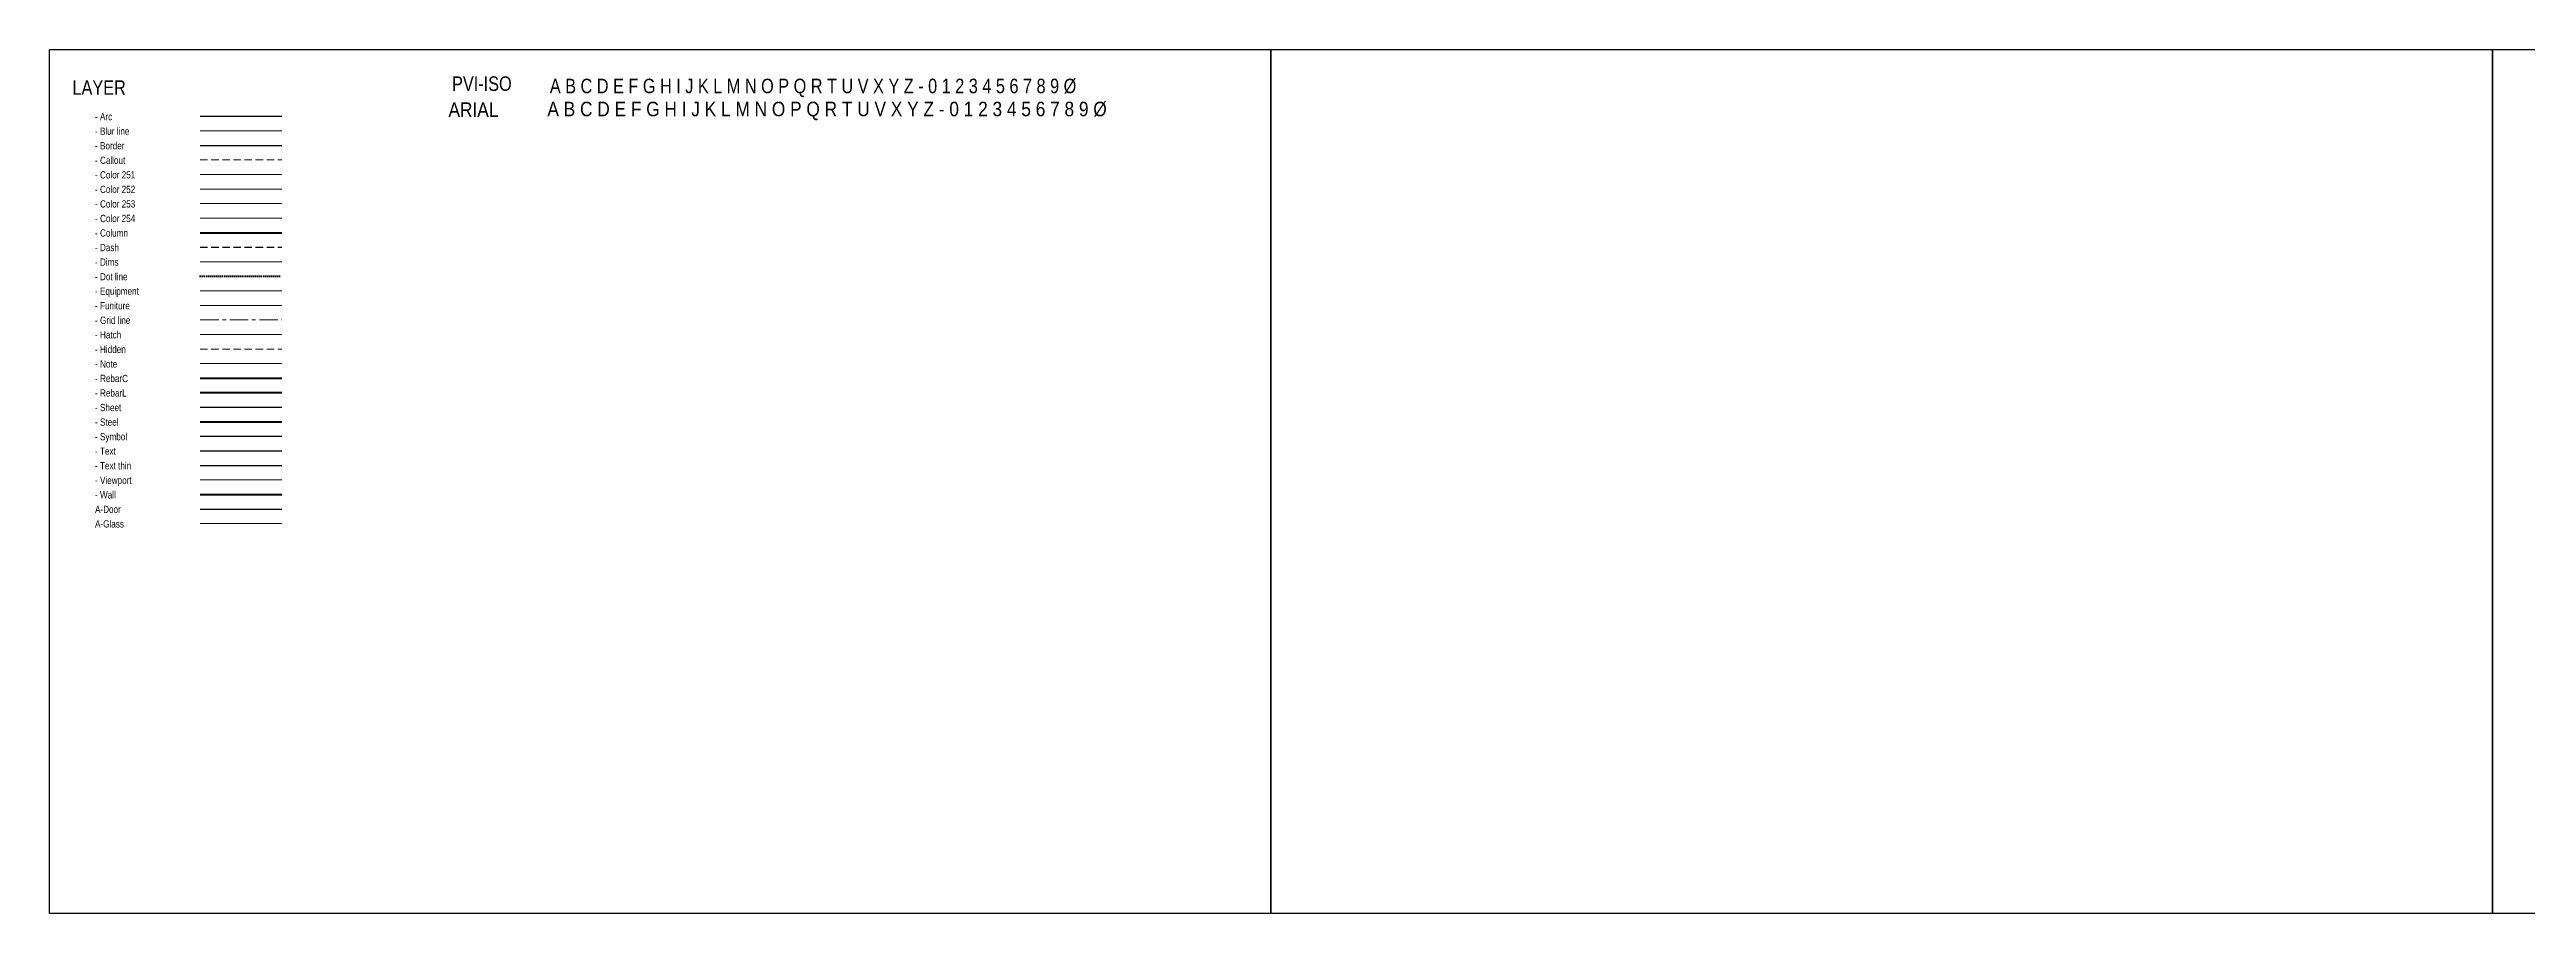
# Paper-space layout 'ISO A3' of a CAD drawing. Header units: millimetres. Extents: x 0 to 1680, y 0 to 297.
# Drawn here: x 0 to 852, y 0 to 297 of the extents above; entities that cross this region are included whole.
import ezdxf

# ---------------------------------------------------------------- set-up
doc = ezdxf.new("R2010")
doc.units = ezdxf.units.MM
for name, pattern in [('ACAD_ISO07W100', [3, 0, -3]), ('CENTER', [50.8, 31.75, -6.35, 6.35, -6.35]), ('DASHED', [19.05, 12.7, -6.35]), ('HIDDENX2', [19.05, 12.7, -6.35])]:
    doc.linetypes.add(name, pattern=pattern)
for name, color, linetype, lineweight in [('- Arc', 2, 'Continuous', 25), ('- Blur line', 8, 'Continuous', 13), ('- Border', 7, 'Continuous', 25), ('- Callout', 15, 'DASHED', 13), ('- Color 251', 251, 'Continuous', 13), ('- Color 252', 252, 'Continuous', 13), ('- Color 253', 253, 'Continuous', 13), ('- Color 254', 254, 'Continuous', 13), ('- Column', 1, 'Continuous', 50), ('- Dash', 2, 'DASHED', 25), ('- Dims', 8, 'Continuous', 13), ('- Dot line', 1, 'ACAD_ISO07W100', 50), ('- Equipment', 139, 'Continuous', 13), ('- Funiture', 139, 'Continuous', 13), ('- Grid line', 8, 'CENTER', 13), ('- Hatch', 251, 'Continuous', 13), ('- Hidden', 251, 'HIDDENX2', 13), ('- Note', 9, 'Continuous', 13), ('- RebarC', 10, 'Continuous', 50), ('- RebarL', 6, 'Continuous', 60), ('- Sheet', 7, 'Continuous', 25), ('- Steel', 6, 'Continuous', 60), ('- Symbol', 30, 'Continuous', 25), ('- Text', 255, 'Continuous', 25), ('- Text thin', 3, 'Continuous', 25), ('- Viewport', 15, 'Continuous', 13), ('- Wall', 1, 'Continuous', 50), ('A-Door', 153, 'Continuous', 25), ('A-Glass', 165, 'Continuous', 13)]:
    doc.layers.add(name, color=color, linetype=linetype, lineweight=lineweight)
doc.styles.add('Arial', font='arial.ttf')
doc.styles.add('PVI-ISO', font='arial.ttf')

psp = doc.layouts.new('ISO A3')

# ---------------------------------------------------------------- linework, layer by layer
at = {"layer": '- Arc', "ltscale": 0.2}
psp.add_line((51.82, 274.04), (79.9, 274.04), dxfattribs=at)
at = {"layer": '- Blur line', "ltscale": 0.2}
psp.add_line((51.82, 269.04), (79.9, 269.04), dxfattribs=at)
at = {"layer": '- Border', "ltscale": 0.2}
psp.add_line((51.82, 264.04), (79.9, 264.04), dxfattribs=at)
for points in [[(0, 297), (420, 297), (420, 0), (0, 0)], [(420, 297), (840, 297), (840, 0), (420, 0)], [(840, 297), (1260, 297), (1260, 0), (840, 0)]]:
    psp.add_lwpolyline(points, close=True, dxfattribs=at)
at = {"layer": '- Callout', "ltscale": 0.2}
psp.add_line((51.82, 259.04), (79.9, 259.04), dxfattribs=at)
at = {"layer": '- Color 251', "ltscale": 0.2}
psp.add_line((51.82, 254.04), (79.9, 254.04), dxfattribs=at)
at = {"layer": '- Color 252', "ltscale": 0.2}
psp.add_line((51.82, 249.04), (79.9, 249.04), dxfattribs=at)
at = {"layer": '- Color 253', "ltscale": 0.2}
psp.add_line((51.82, 244.04), (79.9, 244.04), dxfattribs=at)
at = {"layer": '- Color 254', "ltscale": 0.2}
psp.add_line((51.82, 239.04), (79.9, 239.04), dxfattribs=at)
at = {"layer": '- Column', "ltscale": 0.2}
psp.add_line((51.82, 234.04), (79.9, 234.04), dxfattribs=at)
at = {"layer": '- Dash', "ltscale": 0.2}
psp.add_line((51.82, 229.04), (79.9, 229.04), dxfattribs=at)
at = {"layer": '- Dims', "ltscale": 0.2}
psp.add_line((51.82, 224.04), (79.9, 224.04), dxfattribs=at)
at = {"layer": '- Dot line', "ltscale": 0.2}
psp.add_line((51.82, 219.04), (79.9, 219.04), dxfattribs=at)
at = {"layer": '- Equipment', "ltscale": 0.2}
psp.add_line((51.82, 214.04), (79.9, 214.04), dxfattribs=at)
at = {"layer": '- Funiture', "ltscale": 0.2}
psp.add_line((51.82, 209.04), (79.9, 209.04), dxfattribs=at)
at = {"layer": '- Grid line', "ltscale": 0.2}
psp.add_line((51.82, 204.04), (79.9, 204.04), dxfattribs=at)
at = {"layer": '- Hatch', "ltscale": 0.2}
psp.add_line((51.82, 199.04), (79.9, 199.04), dxfattribs=at)
at = {"layer": '- Hidden', "ltscale": 0.2}
psp.add_line((51.82, 194.04), (79.9, 194.04), dxfattribs=at)
at = {"layer": '- Note', "ltscale": 0.2}
psp.add_line((51.82, 189.04), (79.9, 189.04), dxfattribs=at)
at = {"layer": '- RebarC', "ltscale": 0.2}
psp.add_line((51.82, 184.04), (79.9, 184.04), dxfattribs=at)
at = {"layer": '- RebarL', "ltscale": 0.2}
psp.add_line((51.82, 179.04), (79.9, 179.04), dxfattribs=at)
at = {"layer": '- Sheet', "ltscale": 0.2}
psp.add_line((51.82, 174.04), (79.9, 174.04), dxfattribs=at)
at = {"layer": '- Steel', "ltscale": 0.2}
psp.add_line((51.82, 169.04), (79.9, 169.04), dxfattribs=at)
at = {"layer": '- Symbol', "ltscale": 0.2}
psp.add_line((51.82, 164.04), (79.9, 164.04), dxfattribs=at)
at = {"layer": '- Text', "ltscale": 0.2}
psp.add_line((51.82, 159.04), (79.9, 159.04), dxfattribs=at)
at = {"layer": '- Text thin', "ltscale": 0.2}
psp.add_line((51.82, 154.04), (79.9, 154.04), dxfattribs=at)
at = {"layer": '- Viewport', "ltscale": 0.2}
psp.add_line((51.82, 149.04), (79.9, 149.04), dxfattribs=at)
at = {"layer": '- Wall', "ltscale": 0.2}
psp.add_line((51.82, 144.04), (79.9, 144.04), dxfattribs=at)
at = {"layer": 'A-Door', "ltscale": 0.2}
psp.add_line((51.82, 139.04), (79.9, 139.04), dxfattribs=at)
at = {"layer": 'A-Glass', "ltscale": 0.2}
psp.add_line((51.82, 134.04), (79.9, 134.04), dxfattribs=at)

# ---------------------------------------------------------------- texts
at = {"layer": '- Arc', "ltscale": 0.2, "style": 'PVI-ISO', "width": 0.8}
psp.add_text('- Arc', height=2.5, dxfattribs=at).set_placement((15.65, 272.68))
at = {"layer": '- Blur line', "ltscale": 0.2, "style": 'PVI-ISO', "width": 0.8}
psp.add_text('- Blur line', height=2.5, dxfattribs=at).set_placement((15.65, 267.68))
at = {"layer": '- Border', "ltscale": 0.2, "style": 'PVI-ISO', "width": 0.8}
psp.add_text('- Border', height=2.5, dxfattribs=at).set_placement((15.65, 262.68))
at = {"layer": '- Callout', "ltscale": 0.2, "style": 'PVI-ISO', "width": 0.8}
psp.add_text('- Callout', height=2.5, dxfattribs=at).set_placement((15.65, 257.68))
at = {"layer": '- Color 251', "ltscale": 0.2, "style": 'PVI-ISO', "width": 0.8}
psp.add_text('- Color 251', height=2.5, dxfattribs=at).set_placement((15.65, 252.68))
at = {"layer": '- Color 252', "ltscale": 0.2, "style": 'PVI-ISO', "width": 0.8}
psp.add_text('- Color 252', height=2.5, dxfattribs=at).set_placement((15.65, 247.68))
at = {"layer": '- Color 253', "ltscale": 0.2, "style": 'PVI-ISO', "width": 0.8}
psp.add_text('- Color 253', height=2.5, dxfattribs=at).set_placement((15.65, 242.68))
at = {"layer": '- Color 254', "ltscale": 0.2, "style": 'PVI-ISO', "width": 0.8}
psp.add_text('- Color 254', height=2.5, dxfattribs=at).set_placement((15.65, 237.68))
at = {"layer": '- Column', "ltscale": 0.2, "style": 'PVI-ISO', "width": 0.8}
psp.add_text('- Column', height=2.5, dxfattribs=at).set_placement((15.65, 232.68))
at = {"layer": '- Dash', "ltscale": 0.2, "style": 'PVI-ISO', "width": 0.8}
psp.add_text('- Dash', height=2.5, dxfattribs=at).set_placement((15.65, 227.68))
at = {"layer": '- Dims', "ltscale": 0.2, "style": 'PVI-ISO', "width": 0.8}
psp.add_text('- Dims', height=2.5, dxfattribs=at).set_placement((15.65, 222.68))
at = {"layer": '- Dot line', "ltscale": 0.2, "style": 'PVI-ISO', "width": 0.8}
psp.add_text('- Dot line', height=2.5, dxfattribs=at).set_placement((15.65, 217.68))
at = {"layer": '- Equipment', "ltscale": 0.2, "style": 'PVI-ISO', "width": 0.8}
psp.add_text('- Equipment', height=2.5, dxfattribs=at).set_placement((15.65, 212.68))
at = {"layer": '- Funiture', "ltscale": 0.2, "style": 'PVI-ISO', "width": 0.8}
psp.add_text('- Funiture', height=2.5, dxfattribs=at).set_placement((15.65, 207.68))
at = {"layer": '- Grid line', "ltscale": 0.2, "style": 'PVI-ISO', "width": 0.8}
psp.add_text('- Grid line', height=2.5, dxfattribs=at).set_placement((15.65, 202.68))
at = {"layer": '- Hatch', "ltscale": 0.2, "style": 'PVI-ISO', "width": 0.8}
psp.add_text('- Hatch', height=2.5, dxfattribs=at).set_placement((15.65, 197.68))
at = {"layer": '- Hidden', "ltscale": 0.2, "style": 'PVI-ISO', "width": 0.8}
psp.add_text('- Hidden', height=2.5, dxfattribs=at).set_placement((15.65, 192.68))
at = {"layer": '- Note', "ltscale": 0.2, "style": 'PVI-ISO', "width": 0.8}
psp.add_text('- Note', height=2.5, dxfattribs=at).set_placement((15.65, 187.68))
at = {"layer": '- RebarC', "ltscale": 0.2, "style": 'PVI-ISO', "width": 0.8}
psp.add_text('- RebarC', height=2.5, dxfattribs=at).set_placement((15.65, 182.68))
at = {"layer": '- RebarL', "ltscale": 0.2, "style": 'PVI-ISO', "width": 0.8}
psp.add_text('- RebarL', height=2.5, dxfattribs=at).set_placement((15.65, 177.68))
at = {"layer": '- Sheet', "ltscale": 0.2, "style": 'PVI-ISO', "width": 0.8}
psp.add_text('- Sheet', height=2.5, dxfattribs=at).set_placement((15.65, 172.68))
at = {"layer": '- Steel', "ltscale": 0.2, "style": 'PVI-ISO', "width": 0.8}
psp.add_text('- Steel', height=2.5, dxfattribs=at).set_placement((15.65, 167.68))
at = {"layer": '- Symbol', "ltscale": 0.2, "style": 'PVI-ISO', "width": 0.8}
psp.add_text('- Symbol', height=2.5, dxfattribs=at).set_placement((15.65, 162.68))
at = {"layer": '- Text', "ltscale": 0.2}
for s, height, style, width, p in [('ARIAL', 5, 'Arial', 0.85, (137.19, 273.84)), ('A B C D E F G H I J K L M N O P Q R T U V X Y Z - 0 1 2 3 4 5 6 7 8 9 %%C', 5, 'Arial', 0.85, (171.19, 274.06)), ('- Text', 2.5, 'PVI-ISO', 0.8, (15.65, 157.68))]:
    psp.add_text(s, height=height, dxfattribs=dict(at, style=style, width=width)).set_placement(p)
at = {"layer": '- Text thin', "ltscale": 0.2, "style": 'PVI-ISO', "width": 0.8}
for s, height, p in [('PVI-ISO', 5, (138.41, 282.78)), ('A B C D E F G H I J K L M N O P Q R T U V X Y Z - 0 1 2 3 4 5 6 7 8 9 %%C', 5, (172.03, 281.98)), ('- Text thin', 2.5, (15.65, 152.68))]:
    psp.add_text(s, height=height, dxfattribs=at).set_placement(p)
at = {"layer": '- Viewport', "ltscale": 0.2, "style": 'PVI-ISO', "width": 0.8}
psp.add_text('- Viewport', height=2.5, dxfattribs=at).set_placement((15.65, 147.68))
at = {"layer": '- Wall', "ltscale": 0.2, "style": 'PVI-ISO', "width": 0.8}
psp.add_text('- Wall', height=2.5, dxfattribs=at).set_placement((15.65, 142.68))
at = {"ltscale": 0.2, "style": 'PVI-ISO', "width": 0.8}
psp.add_text('LAYER', height=5, dxfattribs=at).set_placement((7.89, 281.44))
at = {"layer": 'A-Door', "ltscale": 0.2, "style": 'PVI-ISO', "width": 0.8}
psp.add_text('A-Door', height=2.5, dxfattribs=at).set_placement((15.65, 137.68))
at = {"layer": 'A-Glass', "ltscale": 0.2, "style": 'PVI-ISO', "width": 0.8}
psp.add_text('A-Glass', height=2.5, dxfattribs=at).set_placement((15.65, 132.68))

doc.saveas('drawing.dxf')
